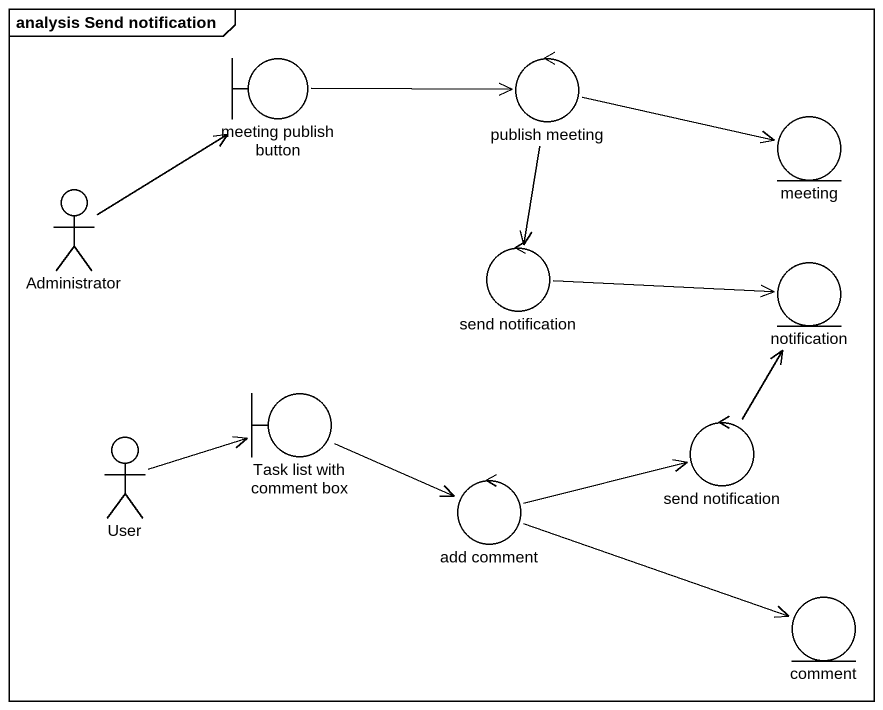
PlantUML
@startuml
mainframe analysis Send notification
boundary "meeting publish button" as meeting_publish_button
control "publish meeting" as publish_meeting
entity meeting
actor Administrator
control "send notification" as send_notification
entity notification
boundary "Task list with comment box" as Task_list_with_comment_box
actor User
control "send notification" as send_notification_2
control "add comment" as add_comment
entity comment
meeting_publish_button -right-> publish_meeting
publish_meeting -right-> meeting
publish_meeting --> send_notification
Administrator -up-> meeting_publish_button
send_notification -right-> notification
Task_list_with_comment_box -right-> add_comment
User -right-> Task_list_with_comment_box
send_notification_2 -up-> notification
add_comment -right-> send_notification_2
add_comment -right-> comment
@enduml
